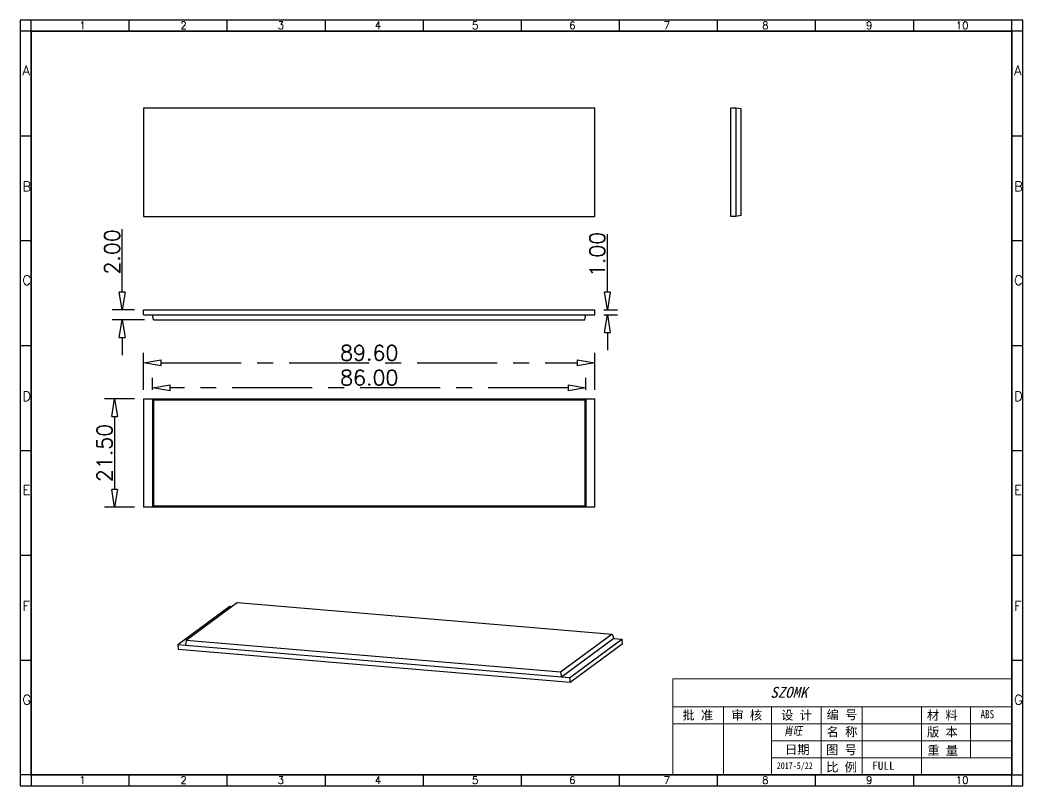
# Model space of a CAD drawing. Header units: millimetres. Extents: x 3683 to 5830, y 1279 to 1555.
# Drawn here: x 5631.4 to 5830.5, y 1278.6 to 1430.6 of the extents above; entities that cross this region are included whole.
import ezdxf

# ---------------------------------------------------------------- set-up
doc = ezdxf.new("R2010")
doc.units = ezdxf.units.MM
doc.header["$LTSCALE"] = 0.5
doc.linetypes.add('CENTER', pattern=[50.8, 31.75, -6.35, 6.35, -6.35])
doc.layers.add('112', color=7, linetype='Continuous', true_color=0xffffff)
doc.layers.add('A1_KUANG', color=7, linetype='Continuous')
doc.layers.add('A4_KUANG', color=7, linetype='Continuous')
doc.layers.add('BORDER', color=4, linetype='Continuous', lineweight=20)
doc.layers.add('dim', color=82, linetype='Continuous', lineweight=9)
doc.styles.get("Standard").update_dxf_attribs({"font": 'txt', "bigfont": 'gbcbig.shx'})
doc.styles.add('仿宋', font='NSimSun.ttf')
doc.styles.add('黑体', font='SIMHEI.TTF', dxfattribs={"height": 2.5})
doc.dimstyles.new('VT-3.00', dxfattribs={"dimtxt": 3, "dimasz": 3.5, "dimexe": 2, "dimexo": 1.8, "dimgap": 0.5, "dimtad": 1, "dimzin": 0, "dimdsep": 46, "dimtxsty": 'Standard', "dimblk": 'CLOSEDBLANK', "dimcen": 0.3, "dimclrd": 1, "dimclre": 1, "dimclrt": 7, "dimadec": 1, "dimazin": 0, "dimtfac": 1, "dimtofl": 0, "dimtmove": 0, "dimatfit": 3, "dimldrblk": 'CLOSEDBLANK', "dimfxl": 0, "dimtolj": 1, "dimtzin": 0, "dimarcsym": 0})

# ---------------------------------------------------------------- blocks, each defined once
blk = doc.blocks.new('A$C3291225B')
at = {"layer": 'A4_KUANG'}
for p, q in [((2.87, 194.15), (2.87, 197.01)), ((28.09, 194.15), (28.09, 197.01)), ((53.32, 194.15), (53.32, 197.01)), ((78.54, 194.15), (78.54, 197.01)), ((103.77, 194.15), (103.77, 197.01)), ((129, 194.15), (129, 197.01)), ((154.22, 194.15), (154.22, 197.01)), ((179.45, 194.15), (179.45, 197.01)), ((204.67, 194.15), (204.67, 197.01)), ((229.9, 194.15), (229.9, 197.01)), ((255.13, 194.15), (255.13, 197.01)), ((255.14, 0), (255.14, 197.01)), ((2.87, 194.15), (0, 194.15)), ((2.87, 194.15), (2.87, 0)), ((258, 194.15), (2.87, 194.15)), ((2.87, 167.16), (0, 167.16)), ((257.99, 167.16), (255.13, 167.16)), ((2.87, 140.18), (0, 140.18)), ((257.99, 140.18), (255.13, 140.18)), ((2.87, 113.2), (0, 113.2)), ((257.99, 113.2), (255.13, 113.2)), ((2.87, 86.22), (0, 86.22)), ((257.99, 86.22), (255.13, 86.22)), ((2.87, 59.24), (0, 59.24)), ((257.99, 59.24), (255.13, 59.24)), ((2.87, 32.25), (0, 32.25)), ((257.99, 32.25), (255.13, 32.25)), ((2.87, 2.87), (0, 2.87)), ((2.87, 2.87), (258, 2.87)), ((28.09, 0), (28.09, 2.87)), ((53.32, 0), (53.32, 2.87)), ((78.54, 0), (78.54, 2.87)), ((103.77, 0), (103.77, 2.87)), ((129, 0), (129, 2.87)), ((154.22, 0), (154.22, 2.87)), ((179.45, 0), (179.45, 2.87)), ((204.67, 0), (204.67, 2.87)), ((229.9, 0), (229.9, 2.87))]:
    blk.add_line(p, q, dxfattribs=at)
at = {"layer": 'A4_KUANG', "color": 8}
blk.add_lwpolyline([(258, 0), (258, 197.01), (0, 197.01), (0, 0)], close=True, dxfattribs=at)
at = {"layer": 'A4_KUANG', "const_width": 0.4}
blk.add_lwpolyline([(2.87, 2.87), (2.87, 194.15), (255.13, 194.15), (255.14, 2.87), (2.87, 2.87)], dxfattribs=at)
at = {"layer": 'A4_KUANG'}
for s, height, p in [('1', 1.91, (15.22, 194.69)), ('2', 1.91, (41.25, 194.69)), ('3', 1.91, (66.25, 194.69)), ('4', 1.91, (91.25, 194.69)), ('5', 1.91, (116.25, 194.69)), ('6', 1.91, (141.26, 194.69)), ('7', 1.91, (165.57, 194.69)), ('8', 1.91, (190.91, 194.69)), ('9', 1.91, (217.64, 194.69)), ('10', 1.91, (240.72, 194.69)), ('A', 2.48, (0.59, 182.82)), ('A', 2.48, (255.71, 182.82)), ('B', 2.48, (0.59, 152.97)), ('B', 2.48, (255.71, 152.97)), ('C', 2.48, (0.59, 128.85)), ('C', 2.48, (255.71, 128.85)), ('D', 2.48, (0.59, 99.01)), ('D', 2.48, (255.71, 99.01)), ('E', 2.48, (0.59, 74.89)), ('E', 2.48, (255.71, 74.89)), ('F', 2.48, (0.59, 45.04)), ('F', 2.48, (255.71, 45.04)), ('G', 2.48, (0.59, 20.93)), ('G', 2.48, (255.71, 20.93)), ('1', 1.91, (15.22, 0.54)), ('2', 1.91, (41.25, 0.54)), ('3', 1.91, (66.25, 0.54)), ('4', 1.91, (91.25, 0.54)), ('5', 1.91, (116.25, 0.54)), ('6', 1.91, (141.26, 0.54)), ('7', 1.91, (165.57, 0.54)), ('8', 1.91, (190.91, 0.54)), ('9', 1.91, (217.64, 0.54)), ('10', 1.91, (240.72, 0.54))]:
    blk.add_text(s, height=height, dxfattribs=at).set_placement(p)
blk = doc.blocks.new('_ClosedBlank')
at = {"color": 0, "linetype": 'ByBlock', "lineweight": -2}
for p, q in [((-1, 0.167), (0, 0)), ((-1, 0.167), (-1, -0.167)), ((0, 0), (-1, -0.167))]:
    blk.add_line(p, q, dxfattribs=at)
blk = doc.blocks.new('*D76')
at = {"layer": 'Defpoints', "color": 0, "linetype": 'CENTER'}
for p in [(10128.47, 2950.24), (10128.47, 2948.05), (10214.47, 2948.05)]:
    blk.add_point(p, dxfattribs=at)
at = {"layer": 'dim', "color": 1, "linetype": 'CENTER', "lineweight": -2}
for p, q in [((10128.47, 2949.85), (10128.47, 2952.24)), ((10214.47, 2949.85), (10214.47, 2952.24)), ((10210.97, 2950.24), (10131.97, 2950.24))]:
    blk.add_line(p, q, dxfattribs=at)
at = {"layer": 'dim', "color": 1, "linetype": 'CENTER', "lineweight": -2, "xscale": 3.5, "yscale": 3.5, "zscale": 3.5, "rotation": 180}
blk.add_blockref('_ClosedBlank', (10128.47, 2950.24), dxfattribs=at)
at = {"layer": 'dim', "color": 1, "linetype": 'CENTER', "lineweight": -2, "xscale": 3.5, "yscale": 3.5, "zscale": 3.5}
blk.add_blockref('_ClosedBlank', (10214.47, 2950.24), dxfattribs=at)
at = {"layer": 'dim', "color": 7, "linetype": 'CENTER', "insert": (10171.47, 2952.24), "char_height": 3, "attachment_point": 5}
blk.add_mtext('\\A1;86.00', dxfattribs=at)
blk = doc.blocks.new('*D77')
at = {"layer": 'Defpoints', "color": 0, "linetype": 'CENTER'}
for p in [(10126.67, 2948.05), (10120.93, 2926.55), (10126.67, 2926.55)]:
    blk.add_point(p, dxfattribs=at)
at = {"layer": 'dim', "color": 1, "linetype": 'CENTER', "lineweight": -2}
for p, q in [((10124.87, 2948.05), (10118.93, 2948.05)), ((10120.93, 2944.55), (10120.93, 2930.05)), ((10124.87, 2926.55), (10118.93, 2926.55))]:
    blk.add_line(p, q, dxfattribs=at)
at = {"layer": 'dim', "color": 1, "linetype": 'CENTER', "lineweight": -2, "xscale": 3.5, "yscale": 3.5, "zscale": 3.5}
for p, rotation in [((10120.93, 2948.05), 90), ((10120.93, 2926.55), 270)]:
    blk.add_blockref('_ClosedBlank', p, dxfattribs=dict(at, rotation=rotation))
at = {"layer": 'dim', "color": 7, "linetype": 'CENTER', "insert": (10118.93, 2937.3), "char_height": 3, "attachment_point": 5, "rotation": 90}
blk.add_mtext('\\A1;21.50', dxfattribs=at)
blk = doc.blocks.new('*D78')
at = {"layer": 'Defpoints', "color": 0, "linetype": 'CENTER'}
for p in [(10216.27, 2965.71), (10216.27, 2964.71), (10218.75, 2965.71)]:
    blk.add_point(p, dxfattribs=at)
at = {"layer": 'dim', "color": 1, "linetype": 'CENTER', "lineweight": -2}
for p, q in [((10218.75, 2969.21), (10218.75, 2980.71)), ((10218.07, 2965.71), (10220.75, 2965.71)), ((10218.07, 2964.71), (10220.75, 2964.71)), ((10218.75, 2961.21), (10218.75, 2957.71))]:
    blk.add_line(p, q, dxfattribs=at)
at = {"layer": 'dim', "color": 1, "linetype": 'CENTER', "lineweight": -2, "xscale": 3.5, "yscale": 3.5, "zscale": 3.5}
for p, rotation in [((10218.75, 2965.71), 270), ((10218.75, 2964.71), 90)]:
    blk.add_blockref('_ClosedBlank', p, dxfattribs=dict(at, rotation=rotation))
at = {"layer": 'dim', "color": 7, "linetype": 'CENTER', "insert": (10216.75, 2976.71), "char_height": 3, "attachment_point": 5, "rotation": 90}
blk.add_mtext('\\A1;1.00', dxfattribs=at)
blk = doc.blocks.new('*D79')
at = {"layer": 'Defpoints', "color": 0, "linetype": 'CENTER'}
for p in [(10122.44, 2965.71), (10126.67, 2965.71), (10128.65, 2963.71)]:
    blk.add_point(p, dxfattribs=at)
at = {"layer": 'dim', "color": 1, "linetype": 'CENTER', "lineweight": -2}
for p, q in [((10122.44, 2969.21), (10122.44, 2981.71)), ((10124.87, 2965.71), (10120.44, 2965.71)), ((10126.85, 2963.71), (10120.44, 2963.71)), ((10122.44, 2960.21), (10122.44, 2956.71))]:
    blk.add_line(p, q, dxfattribs=at)
at = {"layer": 'dim', "color": 1, "linetype": 'CENTER', "lineweight": -2, "xscale": 3.5, "yscale": 3.5, "zscale": 3.5}
for p, rotation in [((10122.44, 2965.71), 270), ((10122.44, 2963.71), 90)]:
    blk.add_blockref('_ClosedBlank', p, dxfattribs=dict(at, rotation=rotation))
at = {"layer": 'dim', "color": 7, "linetype": 'CENTER', "insert": (10120.44, 2977.21), "char_height": 3, "attachment_point": 5, "rotation": 90}
blk.add_mtext('\\A1;2.00', dxfattribs=at)
blk = doc.blocks.new('*D80')
at = {"layer": 'Defpoints', "color": 0, "linetype": 'CENTER'}
for p in [(10216.27, 2955.17), (10126.67, 2948.05), (10216.27, 2948.05)]:
    blk.add_point(p, dxfattribs=at)
at = {"layer": 'dim', "color": 1, "linetype": 'CENTER', "lineweight": -2}
for p, q in [((10126.67, 2949.85), (10126.67, 2957.17)), ((10216.27, 2949.85), (10216.27, 2957.17)), ((10130.17, 2955.17), (10212.77, 2955.17))]:
    blk.add_line(p, q, dxfattribs=at)
at = {"layer": 'dim', "color": 1, "linetype": 'CENTER', "lineweight": -2, "xscale": 3.5, "yscale": 3.5, "zscale": 3.5, "rotation": 180}
blk.add_blockref('_ClosedBlank', (10126.67, 2955.17), dxfattribs=at)
at = {"layer": 'dim', "color": 1, "linetype": 'CENTER', "lineweight": -2, "xscale": 3.5, "yscale": 3.5, "zscale": 3.5}
blk.add_blockref('_ClosedBlank', (10216.27, 2955.17), dxfattribs=at)
at = {"layer": 'dim', "color": 7, "linetype": 'CENTER', "insert": (10171.47, 2957.17), "char_height": 3, "attachment_point": 5}
blk.add_mtext('\\A1;89.60', dxfattribs=at)

msp = doc.modelspace()

# ---------------------------------------------------------------- linework, layer by layer
at = {"lineweight": 0, "ltscale": 0.5}
for p, q in [((5760.97, 1299.854), (5760.97, 1280.784)), ((5771.066, 1294.245), (5771.066, 1280.784)), ((5780.601, 1294.245), (5780.601, 1280.784)), ((5790.416, 1294.245), (5790.416, 1280.784)), ((5798.549, 1294.245), (5798.549, 1280.784)), ((5810.327, 1294.245), (5810.327, 1280.784))]:
    msp.add_line(p, q, dxfattribs=at)
at = {"lineweight": 0}
for p, q in [((5760.97, 1299.854), (5828.278, 1299.854)), ((5760.97, 1294.245), (5828.278, 1294.245)), ((5820.101, 1294.245), (5820.101, 1284.15)), ((5760.97, 1290.88), (5828.278, 1290.88)), ((5790.416, 1287.515), (5780.601, 1287.515)), ((5790.416, 1287.515), (5828.278, 1287.515)), ((5780.601, 1284.15), (5828.278, 1284.15)), ((5828.278, 1280.784), (5760.97, 1280.784))]:
    msp.add_line(p, q, dxfattribs=at)
at = {"layer": '112', "color": 7}
for p, q in [((5655.911, 1413.133), (5655.911, 1391.633)), ((5745.511, 1413.133), (5655.911, 1413.133)), ((5745.511, 1391.633), (5745.511, 1413.133)), ((5772.519, 1391.633), (5772.519, 1413.133)), ((5773.519, 1413.133), (5772.519, 1413.133)), ((5773.519, 1413.133), (5773.519, 1391.633)), ((5774.519, 1412.956), (5773.519, 1413.133)), ((5774.519, 1391.809), (5774.519, 1412.956)), ((5774.519, 1391.809), (5773.519, 1391.633)), ((5655.911, 1391.633), (5745.511, 1391.633)), ((5773.519, 1391.633), (5772.519, 1391.633)), ((5655.911, 1372.083), (5655.911, 1373.083)), ((5655.911, 1373.083), (5745.511, 1373.083)), ((5655.911, 1372.083), (5657.711, 1372.083)), ((5657.711, 1372.083), (5743.711, 1372.083)), ((5657.888, 1371.083), (5657.711, 1372.083)), ((5743.535, 1371.083), (5743.711, 1372.083)), ((5743.711, 1372.083), (5745.511, 1372.083)), ((5745.511, 1372.083), (5745.511, 1373.083)), ((5657.888, 1371.083), (5743.535, 1371.083)), ((5655.911, 1355.419), (5657.711, 1355.419)), ((5655.911, 1355.419), (5655.911, 1333.919)), ((5657.888, 1355.243), (5657.711, 1355.419)), ((5657.711, 1355.419), (5743.711, 1355.419)), ((5657.711, 1355.419), (5657.711, 1333.919)), ((5657.888, 1355.243), (5743.535, 1355.243)), ((5657.888, 1355.243), (5657.888, 1334.095)), ((5743.535, 1355.243), (5743.711, 1355.419)), ((5743.535, 1355.243), (5743.535, 1334.095)), ((5743.711, 1355.419), (5743.711, 1333.919)), ((5743.711, 1355.419), (5745.511, 1355.419)), ((5745.511, 1333.919), (5745.511, 1355.419)), ((5657.888, 1334.095), (5657.711, 1333.919)), ((5743.535, 1334.095), (5657.888, 1334.095)), ((5743.535, 1334.095), (5743.711, 1333.919)), ((5657.711, 1333.919), (5655.911, 1333.919)), ((5743.711, 1333.919), (5657.711, 1333.919)), ((5745.511, 1333.919), (5743.711, 1333.919)), ((5673.082, 1314.238), (5662.698, 1306.587)), ((5674.596, 1314.962), (5664.382, 1307.437)), ((5673.082, 1314.238), (5673.558, 1314.198)), ((5674.596, 1314.962), (5748.926, 1308.69)), ((5748.926, 1308.69), (5738.712, 1301.165)), ((5748.926, 1308.69), (5749.281, 1307.808)), ((5664.26, 1306.456), (5662.698, 1306.587)), ((5662.698, 1306.587), (5662.814, 1305.656)), ((5664.382, 1307.437), (5664.26, 1306.456)), ((5738.896, 1300.158), (5664.26, 1306.456)), ((5738.712, 1301.165), (5664.382, 1307.437)), ((5749.281, 1307.808), (5738.896, 1300.158)), ((5740.458, 1300.026), (5750.843, 1307.677)), ((5750.959, 1306.745), (5740.575, 1299.094)), ((5749.281, 1307.808), (5750.843, 1307.677)), ((5750.843, 1307.677), (5750.959, 1306.745)), ((5740.575, 1299.094), (5662.814, 1305.656)), ((5738.712, 1301.165), (5738.896, 1300.158)), ((5740.458, 1300.026), (5738.896, 1300.158)), ((5740.458, 1300.026), (5740.575, 1299.094))]:
    msp.add_line(p, q, dxfattribs=at)

# ---------------------------------------------------------------- block references
at = {"layer": 'A1_KUANG', "color": 1, "lineweight": 0, "xscale": 0.7716776015067808, "yscale": 0.7716776015067808, "zscale": 0.7716776015060743}
msp.add_blockref('A$C3291225B', (5631.396, 1278.573), dxfattribs=at)

# ---------------------------------------------------------------- texts
at = {"lineweight": 0, "style": '仿宋'}
for s, p in [('批 准', (5762.881, 1291.744)), ('审 核', (5772.594, 1291.744)), ('设 计', (5782.471, 1291.726)), ('编 号', (5791.517, 1291.809)), ('材 料', (5811.413, 1291.71)), ('名 称', (5791.517, 1288.428)), ('版 本', (5811.428, 1288.386)), ('日期', (5783.248, 1284.897)), ('图 号', (5791.405, 1284.86)), ('重 量', (5811.494, 1284.744)), ('比 例', (5791.44, 1281.432))]:
    msp.add_text(s, height=1.7948, dxfattribs=at).set_placement(p)
at = {"color": 3, "lineweight": 0, "style": '仿宋', "width": 0.8}
for s, height, p in [('ABS', 1.6408, (5822.085, 1291.989)), ('2017-5/22', 1.329, (5781.609, 1281.941))]:
    msp.add_text(s, height=height, dxfattribs=at).set_placement(p)
at = {"color": 4, "lineweight": 0, "style": '仿宋', "oblique": 10, "width": 0.8}
msp.add_text('肖旺', height=1.6408, rotation=1, dxfattribs=at).set_placement((5783.014, 1288.619))
at = {"color": 3, "lineweight": 0, "style": '仿宋'}
msp.add_text('FULL', height=1.6408, dxfattribs=at).set_placement((5800.556, 1281.78))
at = {"layer": 'BORDER', "color": 1, "lineweight": 0, "style": '黑体', "oblique": 15}
msp.add_text('SZOMK', height=2.1689, dxfattribs=at).set_placement((5780.334, 1296.072))

# ---------------------------------------------------------------- dimensions: what is measured, and where the dimension line sits
at = {"layer": 'dim', "linetype": 'CENTER'}
for base, p1, p2, picture, middle in [((5651.686, 1373.083), (5657.888, 1371.083), (5655.911, 1373.083), '*D79', (5649.686, 1384.583)), ((5747.996, 1373.083), (5745.511, 1372.083), (5745.511, 1373.083), '*D78', (5745.996, 1384.083)), ((5650.172, 1333.919), (5655.911, 1355.419), (5655.911, 1333.919), '*D77', (5648.172, 1344.669))]:
    dim = msp.add_linear_dim(base=base, p1=p1, p2=p2, angle=90, dimstyle='VT-3.00', dxfattribs=at)
    dim.commit()
    dim.dimension.update_dxf_attribs({"geometry": picture, "text_midpoint": middle, "insert": (-4470.759, -1592.63)})
for base, p1, p2, picture, middle in [((5745.511, 1362.539), (5655.911, 1355.419), (5745.511, 1355.419), '*D80', (5700.711, 1364.539)), ((5657.711, 1357.608), (5743.711, 1355.419), (5657.711, 1355.419), '*D76', (5700.711, 1359.608))]:
    dim = msp.add_linear_dim(base=base, p1=p1, p2=p2, dimstyle='VT-3.00', dxfattribs=at)
    dim.commit()
    dim.dimension.update_dxf_attribs({"geometry": picture, "text_midpoint": middle, "insert": (-4470.759, -1592.63)})

doc.saveas('drawing.dxf')
